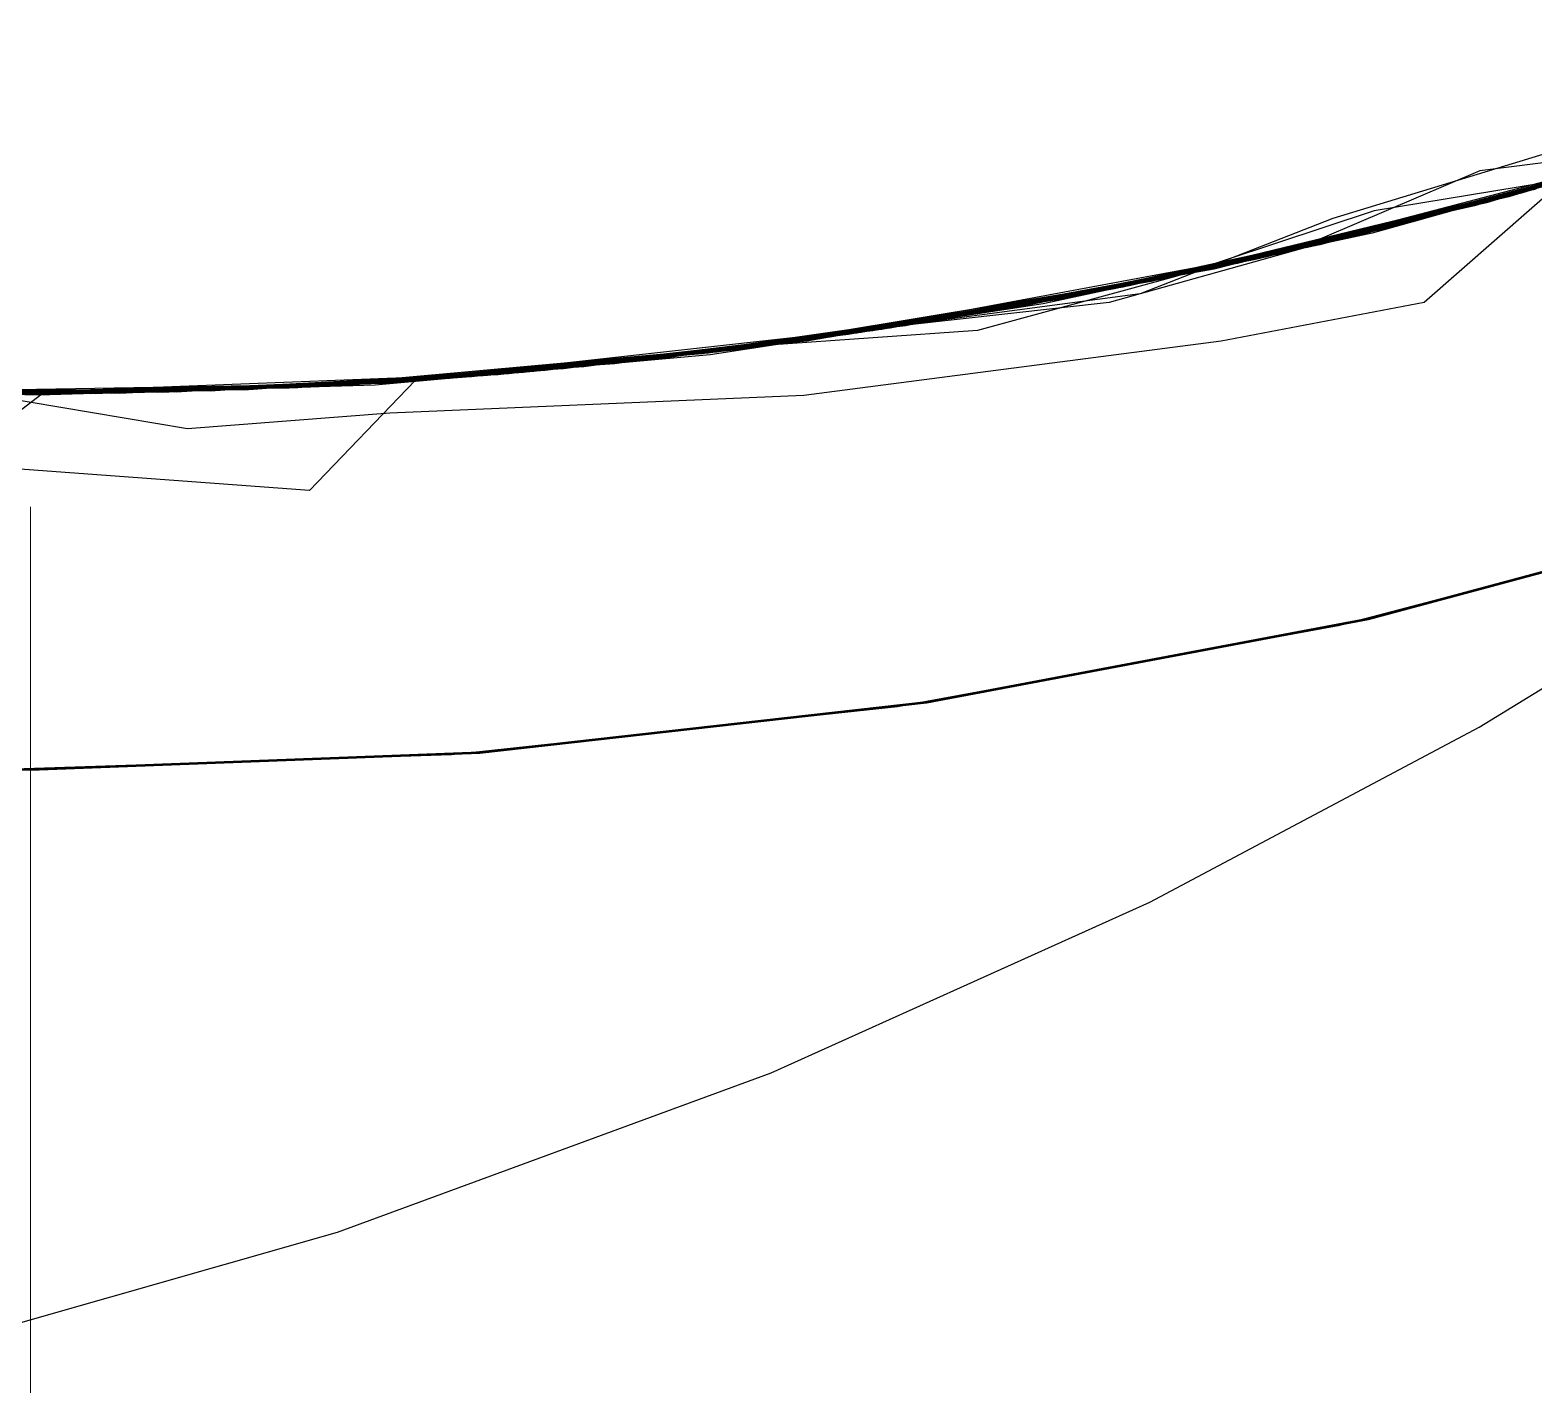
# Model space of a CAD drawing. Header units: millimetres. Extents: x 0 to 420, y 0 to 297.
# Drawn here: x 194.5 to 195.5, y 262.591 to 263.492 of the extents above; entities that cross this region are included whole.
import ezdxf

# ---------------------------------------------------------------- set-up
doc = ezdxf.new("R2010")
doc.units = ezdxf.units.MM
doc.linetypes.add('CENTER', pattern=[5.08, 3.175, -0.635, 0.635, -0.635])
doc.linetypes.add('DASHED', pattern=[1.524, 1.27, -0.254])
for name, color, linetype, lineweight in [('CENTER', 1, 'CENTER', 18), ('HIDDEN', 8, 'DASHED', 25), ('VISIBLE', 7, 'CONTINUOUS', 50)]:
    doc.layers.add(name, color=color, linetype=linetype, lineweight=lineweight)

msp = doc.modelspace()

# ---------------------------------------------------------------- linework, layer by layer
at = {"layer": 'CENTER'}
msp.add_line((194.5, 259.99999), (194.5, 274), dxfattribs=at)
at = {"layer": 'HIDDEN'}
for points in [[(195.74008, 263.46091), (195.48365, 263.38128)], [(195.75017, 263.46454), (195.48721, 263.38228)], [(195.75014, 263.46455), (195.48806, 263.3825)], [(195.75219, 263.46524), (195.49221, 263.38364)], [(195.72402, 263.45538), (195.46079, 263.37517)], [(195.73488, 263.45907), (195.46884, 263.37726)], [(195.62714, 263.44629), (195.36659, 263.36679)], [(195.67922, 263.44013), (195.42007, 263.36451)], [(195.69197, 263.44495), (195.43, 263.36772)], [(195.64923, 263.43043), (195.38856, 263.35679)], [(195.6624, 263.4347), (195.40153, 263.35998)], [(195.6617, 263.43453), (195.4016, 263.36001)], [(195.61519, 263.41967), (195.35156, 263.34793)], [(195.61986, 263.42111), (195.35659, 263.34914)], [(195.6227, 263.42188), (195.35787, 263.34931)], [(195.62363, 263.42233), (195.36087, 263.35016)], [(195.62731, 263.42342), (195.36541, 263.35121)], [(195.63013, 263.42435), (195.36669, 263.35154)], [(195.63751, 263.42672), (195.37459, 263.3535)], [(195.63862, 263.42723), (195.37712, 263.35416)], [(195.63956, 263.42734), (195.37726, 263.35405)], [(195.58021, 263.40935), (195.31507, 263.34006)], [(195.58274, 263.40961), (195.31703, 263.33998)], [(195.58324, 263.40986), (195.31744, 263.3402)], [(195.582, 263.40948), (195.31813, 263.34033)], [(195.58405, 263.41014), (195.31858, 263.34044)], [(195.58326, 263.40986), (195.31866, 263.34044)], [(195.58354, 263.40995), (195.31913, 263.34055)], [(195.58771, 263.41244), (195.32165, 263.34268)], [(195.58647, 263.41083), (195.32183, 263.34116)], [(195.58772, 263.41122), (195.32207, 263.34122)], [(195.58788, 263.4113), (195.32321, 263.34148)], [(195.59418, 263.41317), (195.32923, 263.34283)], [(195.59412, 263.41317), (195.32953, 263.34291)], [(195.5953, 263.41345), (195.33006, 263.34295)], [(195.59433, 263.41323), (195.33021, 263.34305)], [(195.59787, 263.4143), (195.33373, 263.34385)], [(195.5984, 263.41447), (195.33415, 263.34395)], [(195.60599, 263.4168), (195.33509, 263.34416)], [(195.59958, 263.41485), (195.33537, 263.34423)], [(195.6061, 263.41682), (195.34175, 263.34569)], [(195.60706, 263.41713), (195.3434, 263.34607)], [(195.61164, 263.41886), (195.34947, 263.3478)], [(195.61255, 263.41883), (195.34964, 263.34751)], [(195.60876, 263.41741), (195.39282, 263.35706)], [(195.61109, 263.41837), (195.39865, 263.35926)], [(195.54089, 263.41045), (195.42737, 263.31088)], [(195.60325, 263.41595), (195.46449, 263.39857)], [(195.5498, 263.39994), (195.28169, 263.33238)], [(195.54922, 263.39978), (195.28256, 263.33257)], [(195.55134, 263.4006), (195.28385, 263.33302)], [(195.55243, 263.40041), (195.28491, 263.3328)], [(195.55399, 263.40117), (195.28589, 263.33325)], [(195.55435, 263.40109), (195.28761, 263.33316)], [(195.55431, 263.40128), (195.28779, 263.33369)], [(195.55811, 263.40237), (195.29126, 263.33441)], [(195.55829, 263.40242), (195.29232, 263.33466)], [(195.55855, 263.4025), (195.29312, 263.33482)], [(195.56705, 263.40495), (195.29957, 263.33617)], [(195.56622, 263.40476), (195.29971, 263.33627)], [(195.56809, 263.40536), (195.30167, 263.33669)], [(195.56958, 263.40548), (195.30316, 263.33674)], [(195.57357, 263.40707), (195.30833, 263.33827)], [(195.5758, 263.40762), (195.31012, 263.33855)], [(195.57636, 263.40779), (195.31178, 263.33891)], [(195.5791, 263.40861), (195.31382, 263.33937)], [(195.58133, 263.40926), (195.31408, 263.33938)], [(195.51309, 263.38943), (195.24589, 263.32492)], [(195.51622, 263.3905), (195.24598, 263.32516)], [(195.51509, 263.39111), (195.24694, 263.32611)], [(195.52287, 263.39206), (195.25373, 263.32639)], [(195.52626, 263.39378), (195.25448, 263.32764)], [(195.52529, 263.39281), (195.25647, 263.32702)], [(195.52405, 263.39253), (195.25829, 263.32746)], [(195.52715, 263.3933), (195.25882, 263.3275)], [(195.52872, 263.39385), (195.26042, 263.3279)], [(195.52765, 263.39355), (195.26162, 263.32815)], [(195.53764, 263.39641), (195.27178, 263.33027)], [(195.53994, 263.39708), (195.27389, 263.33071)], [(195.5408, 263.39749), (195.27411, 263.33079)], [(195.5423, 263.39796), (195.27445, 263.33098)], [(195.54237, 263.39782), (195.27534, 263.33109)], [(195.54505, 263.39856), (195.2777, 263.33153)], [(195.46449, 263.39857), (195.33986, 263.34525)], [(195.54218, 263.39772), (195.35462, 263.34868)], [(195.53061, 263.39433), (195.39415, 263.3718)], [(195.48721, 263.38228), (195.21899, 263.31957)], [(195.48806, 263.3825), (195.22141, 263.32004)], [(195.48365, 263.38128), (195.22208, 263.32017)], [(195.49221, 263.38364), (195.22702, 263.32114)], [(195.50198, 263.38629), (195.23141, 263.32194)], [(195.46079, 263.37517), (195.19219, 263.31443)], [(195.46884, 263.37726), (195.19809, 263.31554)], [(195.39415, 263.3718), (195.2629, 263.32845)], [(195.40153, 263.35998), (195.13589, 263.3043)], [(195.4016, 263.36001), (195.13684, 263.30446)], [(195.42007, 263.36451), (195.15616, 263.30777)], [(195.43, 263.36772), (195.16283, 263.30959)], [(195.36659, 263.36679), (195.23831, 263.31667)], [(195.35787, 263.34931), (195.08873, 263.29638)], [(195.36087, 263.35016), (195.09431, 263.29739)], [(195.36669, 263.35154), (195.09876, 263.29812)], [(195.36541, 263.35121), (195.09899, 263.29814)], [(195.37459, 263.3535), (195.10653, 263.29947)], [(195.37726, 263.35405), (195.11069, 263.30006)], [(195.37712, 263.35416), (195.1112, 263.3002)], [(195.38856, 263.35679), (195.12326, 263.30215)], [(195.39282, 263.35706), (195.17377, 263.30992)], [(195.39865, 263.35926), (195.18311, 263.31274)], [(195.31408, 263.33938), (195.04255, 263.2894)], [(195.31382, 263.33937), (195.04423, 263.2897)], [(195.31507, 263.34006), (195.04562, 263.29024)], [(195.31703, 263.33998), (195.04659, 263.28996)], [(195.31744, 263.3402), (195.04732, 263.29018)], [(195.31858, 263.34044), (195.04965, 263.29049)], [(195.31866, 263.34044), (195.04971, 263.2905)], [(195.31813, 263.34033), (195.04989, 263.29053)], [(195.31913, 263.34055), (195.0506, 263.29064)], [(195.32165, 263.34268), (195.05102, 263.29237)], [(195.32207, 263.34122), (195.05202, 263.29084)], [(195.32183, 263.34116), (195.05284, 263.29097)], [(195.32321, 263.34148), (195.05504, 263.2913)], [(195.33509, 263.34416), (195.05953, 263.29197)], [(195.32923, 263.34283), (195.05978, 263.29201)], [(195.33006, 263.34295), (195.06018, 263.29203)], [(195.32953, 263.34291), (195.06051, 263.29214)], [(195.33021, 263.34305), (195.06162, 263.29229)], [(195.33373, 263.34385), (195.06511, 263.29282)], [(195.33415, 263.34395), (195.06625, 263.29299)], [(195.33537, 263.34423), (195.06661, 263.29304)], [(195.33986, 263.34525), (195.072, 263.29388)], [(195.34175, 263.34569), (195.07301, 263.29404)], [(195.3434, 263.34607), (195.07527, 263.29438)], [(195.34964, 263.34751), (195.08224, 263.29547)], [(195.35156, 263.34793), (195.08315, 263.29553)], [(195.35659, 263.34914), (195.0889, 263.29652)], [(195.35462, 263.34868), (195.16495, 263.30942)], [(195.34947, 263.3478), (195.21785, 263.31085)], [(195.27178, 263.33027), (195.00175, 263.28371)], [(195.27445, 263.33098), (195.00304, 263.28394)], [(195.27389, 263.33071), (195.00367, 263.28397)], [(195.27534, 263.33109), (195.00421, 263.28411)], [(195.27411, 263.33079), (195.00463, 263.2841)], [(195.2777, 263.33153), (195.0062, 263.28432)], [(195.28169, 263.33238), (195.00953, 263.28477)], [(195.28256, 263.33257), (195.01166, 263.28507)], [(195.28385, 263.33302), (195.01255, 263.2853)], [(195.28491, 263.3328), (195.01335, 263.28512)], [(195.28589, 263.33325), (195.01377, 263.28532)], [(195.28761, 263.33316), (195.0167, 263.28515)], [(195.28779, 263.33369), (195.01699, 263.28581)], [(195.29126, 263.33441), (195.02009, 263.28621)], [(195.29232, 263.33466), (195.02217, 263.28654)], [(195.29312, 263.33482), (195.0235, 263.28671)], [(195.29957, 263.33617), (195.02796, 263.28731)], [(195.29971, 263.33627), (195.02887, 263.28749)], [(195.30167, 263.33669), (195.03107, 263.28777)], [(195.30316, 263.33674), (195.03205, 263.28774)], [(195.30833, 263.33827), (195.0388, 263.28898)], [(195.31012, 263.33855), (195.04015, 263.2891)], [(195.31178, 263.33891), (195.04296, 263.28951)], [(195.21899, 263.31957), (194.94685, 263.27672)], [(195.22141, 263.32004), (194.95107, 263.27722)], [(195.23141, 263.32194), (194.95619, 263.27776)], [(195.22208, 263.32017), (194.9567, 263.27791)], [(195.22702, 263.32114), (194.958, 263.27807)], [(195.24598, 263.32516), (194.97216, 263.28001)], [(195.24589, 263.32492), (194.9748, 263.28017)], [(195.24694, 263.32611), (194.97485, 263.28085)], [(195.25448, 263.32764), (194.97779, 263.28165)], [(195.25373, 263.32639), (194.98083, 263.28085)], [(195.25647, 263.32702), (194.98377, 263.28129)], [(195.25882, 263.3275), (194.98665, 263.28168)], [(195.26042, 263.3279), (194.98799, 263.28188)], [(195.25829, 263.32746), (194.98821, 263.28192)], [(195.26162, 263.32815), (194.99156, 263.28235)], [(195.2629, 263.32845), (195.13012, 263.29217)], [(195.16283, 263.30959), (194.89213, 263.27098)], [(195.19219, 263.31443), (194.91977, 263.27356)], [(195.19809, 263.31554), (194.92411, 263.27408)], [(195.17377, 263.30992), (194.95235, 263.27615)], [(195.18311, 263.31274), (194.96523, 263.27897)], [(195.16495, 263.30942), (194.97376, 263.28004)], [(195.21785, 263.31085), (195.08283, 263.29585)], [(195.23831, 263.31667), (195.103, 263.29877)], [(195.42737, 263.31088), (195.29241, 263.28524)], [(195.10653, 263.29947), (194.83501, 263.26507)], [(195.11069, 263.30006), (194.83936, 263.26549)], [(195.1112, 263.3002), (194.84243, 263.26566)], [(195.12326, 263.30215), (194.8547, 263.26681)], [(195.13589, 263.3043), (194.86684, 263.26798)], [(195.13684, 263.30446), (194.86818, 263.26812)], [(195.15616, 263.30777), (194.88885, 263.27018)], [(195.04255, 263.2894), (194.76828, 263.25956)], [(195.04296, 263.28951), (194.77132, 263.25982)], [(195.04423, 263.2897), (194.77174, 263.25985)], [(195.04659, 263.28996), (194.77285, 263.25989)], [(195.04562, 263.29024), (194.77334, 263.26015)], [(195.04732, 263.29018), (194.77428, 263.26006)], [(195.05102, 263.29237), (194.77738, 263.2618)], [(195.04965, 263.29049), (194.77756, 263.26029)], [(195.04971, 263.2905), (194.77787, 263.2603)], [(195.04989, 263.29053), (194.77869, 263.26036)], [(195.0506, 263.29064), (194.77892, 263.26038)], [(195.05202, 263.29084), (194.77898, 263.26036)], [(195.05953, 263.29197), (194.78084, 263.26052)], [(195.05284, 263.29097), (194.78095, 263.26053)], [(195.05504, 263.2913), (194.78417, 263.26078)], [(195.06018, 263.29203), (194.78708, 263.26101)], [(195.05978, 263.29201), (194.78733, 263.26102)], [(195.06051, 263.29214), (194.78844, 263.26111)], [(195.06162, 263.29229), (194.78997, 263.26122)], [(195.06511, 263.29282), (194.79341, 263.26149)], [(195.06661, 263.29304), (194.79471, 263.26157)], [(195.06625, 263.29299), (194.79539, 263.26165)], [(195.072, 263.29388), (194.80112, 263.2621)], [(195.07301, 263.29404), (194.80129, 263.26214)], [(195.07527, 263.29438), (194.80414, 263.26235)], [(195.08315, 263.29553), (194.81131, 263.26283)], [(195.08224, 263.29547), (194.81181, 263.26298)], [(195.08283, 263.29585), (194.81302, 263.2633)], [(195.08873, 263.29638), (194.81671, 263.26332)], [(195.0889, 263.29652), (194.81833, 263.26353)], [(195.09431, 263.29739), (194.82493, 263.2641)], [(195.09876, 263.29812), (194.82798, 263.26437)], [(195.09899, 263.29814), (194.82905, 263.26447)], [(195.103, 263.29877), (194.96795, 263.27926)], [(195.13012, 263.29217), (194.99134, 263.28245)], [(194.97216, 263.28001), (194.6968, 263.25524)], [(194.97779, 263.28165), (194.69823, 263.25623)], [(194.97485, 263.28085), (194.70046, 263.25565)], [(194.9748, 263.28017), (194.70128, 263.2554)], [(194.98083, 263.28085), (194.70565, 263.25559)], [(194.98377, 263.28129), (194.70865, 263.25579)], [(194.98665, 263.28168), (194.71206, 263.25601)], [(194.98799, 263.28188), (194.71296, 263.25605)], [(194.98821, 263.28192), (194.71538, 263.25619)], [(194.99134, 263.28245), (194.71731, 263.2565)], [(194.99156, 263.28235), (194.71895, 263.25639)], [(195.00175, 263.28371), (194.72905, 263.257)], [(195.00304, 263.28394), (194.73006, 263.25706)], [(195.00421, 263.28411), (194.73036, 263.25713)], [(195.00367, 263.28397), (194.73066, 263.25709)], [(195.0062, 263.28432), (194.73195, 263.25718)], [(195.00463, 263.2841), (194.73251, 263.25721)], [(195.00953, 263.28477), (194.73475, 263.25735)], [(195.01166, 263.28507), (194.73792, 263.25754)], [(195.01377, 263.28532), (194.73913, 263.25759)], [(195.01335, 263.28512), (194.73917, 263.25753)], [(195.01255, 263.2853), (194.73931, 263.25766)], [(195.0167, 263.28515), (194.743, 263.25731)], [(195.01699, 263.28581), (194.74331, 263.25788)], [(195.02009, 263.28621), (194.74601, 263.25803)], [(195.02217, 263.28654), (194.74924, 263.2583)], [(195.0235, 263.28671), (194.75123, 263.25842)], [(195.02796, 263.28731), (194.7537, 263.25858)], [(195.02887, 263.28749), (194.7552, 263.25869)], [(195.03205, 263.28774), (194.75767, 263.25882)], [(195.03107, 263.28777), (194.75774, 263.25884)], [(195.0388, 263.28898), (194.76642, 263.2595)], [(195.04015, 263.2891), (194.76729, 263.25953)], [(194.97376, 263.28004), (194.78131, 263.26056)], [(194.96795, 263.27926), (194.83221, 263.26467)], [(195.29241, 263.28524), (195.01469, 263.24902)], [(194.88885, 263.27018), (194.61956, 263.25191)], [(194.91977, 263.27356), (194.64509, 263.2528)], [(194.92411, 263.27408), (194.64837, 263.25297)], [(194.94685, 263.27672), (194.67216, 263.25396)], [(194.95619, 263.27776), (194.67782, 263.25414)], [(194.95107, 263.27722), (194.67851, 263.25425)], [(194.958, 263.27807), (194.68654, 263.25464)], [(194.9567, 263.27791), (194.68859, 263.25474)], [(194.95235, 263.27615), (194.72929, 263.25587)], [(194.96523, 263.27897), (194.74576, 263.25806)], [(194.89213, 263.27098), (194.75597, 263.25908)], [(194.50057, 263.24999), (194.22031, 263.26044)], [(194.49974, 263.24998), (194.22513, 263.26003)], [(194.50236, 263.25116), (194.22764, 263.26055)], [(194.50313, 263.25002), (194.22817, 263.25988)], [(194.50439, 263.24996), (194.22968, 263.2597)], [(194.50459, 263.25), (194.23135, 263.25963)], [(194.50563, 263.25), (194.23225, 263.25956)], [(194.50596, 263.25), (194.23314, 263.2595)], [(194.51223, 263.25008), (194.23717, 263.25934)], [(194.76642, 263.2595), (194.49265, 263.24998)], [(194.76828, 263.25956), (194.49274, 263.24997)], [(194.76729, 263.25953), (194.49294, 263.25)], [(194.77285, 263.25989), (194.49731, 263.25001)], [(194.77174, 263.25985), (194.49781, 263.24999)], [(194.77132, 263.25982), (194.49826, 263.24999)], [(194.77334, 263.26015), (194.4997, 263.24997)], [(194.77428, 263.26006), (194.49974, 263.24998)], [(194.78084, 263.26052), (194.50057, 263.24999)], [(194.77738, 263.2618), (194.50236, 263.25116)], [(194.77756, 263.26029), (194.50313, 263.25002)], [(194.77898, 263.26036), (194.50439, 263.24996)], [(194.77787, 263.2603), (194.50459, 263.25)], [(194.77892, 263.26038), (194.50563, 263.25)], [(194.77869, 263.26036), (194.50596, 263.25)], [(194.78095, 263.26053), (194.50759, 263.25)], [(194.78417, 263.26078), (194.51179, 263.25001)], [(194.78708, 263.26101), (194.51223, 263.25008)], [(194.78733, 263.26102), (194.51343, 263.25002)], [(194.78844, 263.26111), (194.51471, 263.25002)], [(194.78997, 263.26122), (194.51667, 263.25002)], [(194.79341, 263.26149), (194.52006, 263.25005)], [(194.79471, 263.26157), (194.52106, 263.25003)], [(194.79539, 263.26165), (194.5224, 263.25007)], [(194.80129, 263.26214), (194.52798, 263.25012)], [(194.80112, 263.2621), (194.5287, 263.2501)], [(194.80414, 263.26235), (194.53157, 263.25013)], [(194.81131, 263.26283), (194.53748, 263.25007)], [(194.81181, 263.26298), (194.53978, 263.25021)], [(194.81671, 263.26332), (194.54326, 263.25022)], [(194.81833, 263.26353), (194.5459, 263.25038)], [(194.82493, 263.2641), (194.55381, 263.25038)], [(194.82798, 263.26437), (194.55609, 263.25041)], [(194.82905, 263.26447), (194.5571, 263.25045)], [(194.83221, 263.26467), (194.55934, 263.25037)], [(194.83501, 263.26507), (194.56166, 263.25054)], [(194.83936, 263.26549), (194.56422, 263.25078)], [(194.84243, 263.26566), (194.57177, 263.2507)], [(194.8547, 263.26681), (194.58428, 263.25094)], [(194.78131, 263.26056), (194.58778, 263.25102)], [(194.86684, 263.26798), (194.5958, 263.25122)], [(194.86818, 263.26812), (194.5969, 263.25127)], [(194.81302, 263.2633), (194.67734, 263.25435)], [(194.51179, 263.25001), (194.23935, 263.25906)], [(194.51343, 263.25002), (194.23962, 263.25904)], [(194.51471, 263.25002), (194.24073, 263.25895)], [(194.51667, 263.25002), (194.24316, 263.25879)], [(194.52006, 263.25005), (194.24651, 263.25857)], [(194.52106, 263.25003), (194.24712, 263.2585)], [(194.5224, 263.25007), (194.24898, 263.25841)], [(194.52798, 263.25012), (194.25451, 263.25806)], [(194.5287, 263.2501), (194.25618, 263.25793)], [(194.53157, 263.25013), (194.25901, 263.25775)], [(194.53748, 263.25007), (194.26312, 263.25739)], [(194.53978, 263.25021), (194.26755, 263.25721)], [(194.54137, 263.25033), (194.26921, 263.25709)], [(194.54326, 263.25022), (194.26978, 263.2571)], [(194.5459, 263.25038), (194.27291, 263.25713)], [(194.50535, 263.24914), (194.28128, 263.25598)], [(194.55381, 263.25038), (194.28239, 263.25631)], [(194.55609, 263.25041), (194.28434, 263.2562)], [(194.5571, 263.25045), (194.28475, 263.25619)], [(194.55934, 263.25037), (194.2858, 263.25602)], [(194.56422, 263.25078), (194.28755, 263.25633)], [(194.56166, 263.25054), (194.28807, 263.25598)], [(194.57177, 263.2507), (194.29995, 263.25538)], [(194.52545, 263.25008), (194.30506, 263.25507)], [(194.58428, 263.25094), (194.3134, 263.25464)], [(194.5958, 263.25122), (194.3242, 263.25412)], [(194.5969, 263.25127), (194.32471, 263.25411)], [(194.61956, 263.25191), (194.3497, 263.25303)], [(194.64509, 263.2528), (194.36965, 263.25226)], [(194.64837, 263.25297), (194.37233, 263.25221)], [(194.50759, 263.25), (194.37733, 263.15045)], [(194.58778, 263.25102), (194.39378, 263.2515)], [(194.67216, 263.25396), (194.3963, 263.25144)], [(194.67782, 263.25414), (194.39789, 263.25136)], [(194.67851, 263.25425), (194.40517, 263.25119)], [(194.68654, 263.25464), (194.41404, 263.25098)], [(194.69823, 263.25623), (194.41771, 263.25163)], [(194.68859, 263.25474), (194.41923, 263.25087)], [(194.6968, 263.25524), (194.4221, 263.25081)], [(194.70046, 263.25565), (194.42551, 263.25076)], [(194.70128, 263.2554), (194.42677, 263.25071)], [(194.70565, 263.25559), (194.42965, 263.25067)], [(194.70865, 263.25579), (194.43257, 263.25062)], [(194.71206, 263.25601), (194.4365, 263.25059)], [(194.71296, 263.25605), (194.43687, 263.25053)], [(194.71538, 263.25619), (194.44136, 263.25045)], [(194.71731, 263.2565), (194.44221, 263.25068)], [(194.71895, 263.25639), (194.44511, 263.2504)], [(194.72905, 263.257), (194.45514, 263.25026)], [(194.73036, 263.25713), (194.45522, 263.25029)], [(194.73066, 263.25709), (194.45632, 263.25025)], [(194.73195, 263.25718), (194.45634, 263.25025)], [(194.73006, 263.25706), (194.45638, 263.25025)], [(194.73475, 263.25735), (194.45878, 263.25022)], [(194.73251, 263.25721), (194.45903, 263.25022)], [(194.73792, 263.25754), (194.46278, 263.25016)], [(194.73913, 263.25759), (194.46345, 263.25015)], [(194.73917, 263.25753), (194.4638, 263.25014)], [(194.60456, 263.22688), (194.46573, 263.25015)], [(194.73931, 263.25766), (194.46597, 263.25015)], [(194.743, 263.25731), (194.46793, 263.24978)], [(194.74331, 263.25788), (194.46817, 263.2501)], [(194.74601, 263.25803), (194.47046, 263.25007)], [(194.74924, 263.2583), (194.47496, 263.25008)], [(194.75123, 263.25842), (194.47766, 263.25006)], [(194.7537, 263.25858), (194.47823, 263.25008)], [(194.7552, 263.25869), (194.48025, 263.25005)], [(194.75767, 263.25882), (194.48149, 263.25022)], [(194.75774, 263.25884), (194.48312, 263.25001)], [(194.72929, 263.25587), (194.50535, 263.24914)], [(194.74576, 263.25806), (194.52545, 263.25008)], [(194.67734, 263.25435), (194.54137, 263.25033)], [(194.75597, 263.25908), (194.68565, 263.18576)], [(195.01469, 263.24902), (194.73917, 263.23725)], [(194.73917, 263.23725), (194.60456, 263.22688)], [(194.68565, 263.18576), (194.34249, 263.21112)], [(195.65869, 263.17149), (195.37018, 263.09579)], [(195.46407, 263.02829), (195.67509, 263.15805)], [(195.37018, 263.09579), (195.07683, 263.0418)], [(195.07683, 263.0418), (194.78026, 263.00982)], [(195.24488, 262.91181), (195.46407, 263.02829)], [(194.78026, 263.00982), (194.48215, 263.00003)], [(194.99294, 262.79832), (195.24488, 262.91181)], [(194.70418, 262.69226), (194.99294, 262.79832)], [(194.4078, 262.60757), (194.70418, 262.69226)]]:
    msp.add_lwpolyline(points, dxfattribs=at)
at = {"layer": 'VISIBLE'}
for points in [[(195.67902, 263.1777), (195.39008, 263.10028)], [(195.39008, 263.10028), (195.09617, 263.04467)], [(195.09617, 263.04467), (194.79892, 263.01118)], [(194.5, 262.99999), (194.20108, 263.01118)], [(194.79892, 263.01118), (194.5, 262.99999)]]:
    msp.add_lwpolyline(points, dxfattribs=at)

doc.saveas('drawing.dxf')
